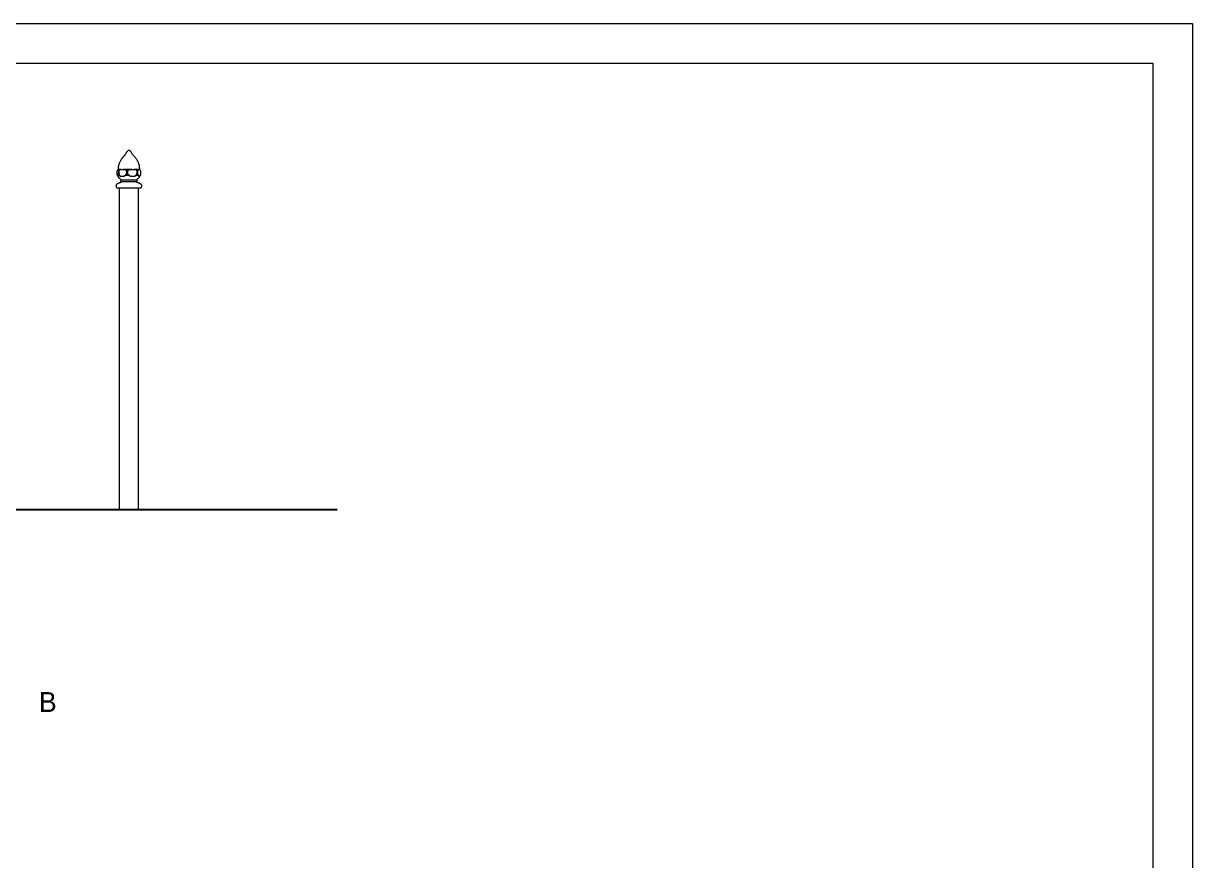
# Model space of a CAD drawing. Header units: millimetres. Extents: x -3033 to 2907, y -1646 to 2554.
# Drawn here: x -25 to 2907, y 454 to 2554 of the extents above; entities that cross this region are included whole.
import ezdxf

# ---------------------------------------------------------------- set-up
doc = ezdxf.new("R2010")
doc.units = ezdxf.units.MM
doc.layers.add('tabelka', color=155, linetype='Continuous')

msp = doc.modelspace()

# ---------------------------------------------------------------- linework, layer by layer
at = {"color": 7, "linetype": 'Continuous', "lineweight": 15}
for p, q in [((239.66, 2234.9), (239.3, 2234.9)), ((212.05, 2186.34), (212.06, 2186.35)), ((212.37, 2170.55), (212.29, 2170.63)), ((212.49, 2187.24), (212.49, 2187.2)), ((220.4, 2187.24), (212.49, 2187.24)), ((216.26, 2171.96), (212.9, 2171.96)), ((215.37, 2174.49), (216.28, 2172.57)), ((246.47, 2187.24), (224.96, 2187.24)), ((239.78, 2171.96), (230.28, 2171.96)), ((265.56, 2187.24), (251.93, 2187.24)), ((263.01, 2171.96), (256.86, 2171.96)), ((266.48, 2187.24), (266.45, 2187.24)), ((266.48, 2187.2), (266.48, 2187.24)), ((266.6, 2170.56), (266.68, 2170.63)), ((210.8, 2141.13), (268.16, 2141.13)), ((215.33, 2141.13), (215.33, 1334.9)), ((259, 2156.1), (219.97, 2156.1)), ((220.14, 2161.77), (258.83, 2161.77)), ((263.63, 1334.9), (263.63, 2141.13)), ((215.33, 1334.9), (263.63, 1334.9))]:
    msp.add_line(p, q, dxfattribs=at)
msp.add_line((-2776.57, 1334.9), (761.32, 1334.9))
at = {"color": 7, "linetype": 'Continuous', "lineweight": 15, "flags": 128}
msp.add_lwpolyline([(266.9, 2186.35), (266.84, 2186.39), (265.82, 2186.3), (264.27, 2186.17), (263.65, 2186.18), (262.96, 2186.12), (262.32, 2185.73), (261.69, 2184.97), (260.99, 2183.55), (260.71, 2182.25), (260.69, 2181.83), (260.72, 2180.09), (260.95, 2178.36), (261.41, 2176.63), (262.07, 2175.02), (263.53, 2172.57), (263.53, 2172.57)], dxfattribs=at)
at = {"color": 7, "linetype": 'Continuous', "lineweight": 15}
for points, knots in [([(239.3, 2234.9), (239, 2234.88), (238.34, 2234.85), (237.05, 2234.47), (235.58, 2233.57), (234.23, 2232.1), (232.6, 2229.56), (231.16, 2225.72), (227.51, 2222.01), (224.09, 2218.12), (220.5, 2213.47), (217.2, 2207.85), (214.69, 2202.04), (213.21, 2196.7), (212.44, 2191.99), (212.47, 2188.81), (212.49, 2187.22)], [0, 0, 0, 0, 0.01613, 0.0346027, 0.0701413, 0.1049747, 0.138907, 0.228254, 0.3172081, 0.4086355, 0.5014657, 0.6254987, 0.7500434, 0.833081, 0.9162226, 1, 1, 1, 1]), ([(266.48, 2187.22), (266.49, 2188.81), (266.53, 2191.99), (265.76, 2196.7), (264.27, 2202.04), (261.76, 2207.85), (258.63, 2213.15), (255.55, 2217.32), (252.76, 2220.46), (250.05, 2223.51), (247.37, 2226.65), (246.21, 2229.83), (244.74, 2232.1), (243.38, 2233.57), (241.92, 2234.47), (240.63, 2234.85), (239.97, 2234.88), (239.66, 2234.9)], [0, 0, 0, 0, 0.0837802, 0.1669247, 0.2499652, 0.3745142, 0.4985514, 0.5728574, 0.6465308, 0.7192685, 0.7881511, 0.8610882, 0.8950217, 0.9298563, 0.9653961, 0.9838695, 1, 1, 1, 1]), ([(212.06, 2186.35), (211.91, 2186.29), (211.38, 2186.1), (210.45, 2185.25), (209.52, 2183.6), (209.26, 2181.88), (209.21, 2180.64), (209.23, 2180.09), (209.26, 2179.75), (209.29, 2179.54), (209.3, 2179.34), (209.31, 2179.12), (209.31, 2178.76), (209.28, 2177.83), (209.25, 2176.63), (209.45, 2174.9), (209.99, 2173.28), (211.01, 2171.75), (211.95, 2170.94), (212.39, 2170.57)], [0, 0, 0, 0, 0.0275651, 0.0921094, 0.1990734, 0.3328727, 0.3718936, 0.403555, 0.4321987, 0.44554, 0.4575957, 0.4695045, 0.4825376, 0.5162223, 0.6269819, 0.7039277, 0.796503, 0.9044136, 1, 1, 1, 1]), ([(212.52, 2172.57), (212.68, 2173.1), (212.96, 2174.02), (213.33, 2175.64), (213.7, 2177.61), (213.89, 2179.89), (213.95, 2181.91), (213.77, 2183.43), (213.45, 2184.64), (213.02, 2185.72), (212.57, 2186.33), (212.17, 2186.21), (211.91, 2186.29), (212, 2186.32), (212.05, 2186.34)], [0, 0, 0, 0, 0.1072256, 0.185591, 0.2663889, 0.3928924, 0.4784048, 0.5198617, 0.5899395, 0.6568675, 0.7180734, 0.8127893, 0.9086318, 1, 1, 1, 1]), ([(212.47, 2187.2), (212.47, 2187.16), (212.5, 2186.96), (212.33, 2186.63), (212.12, 2186.43), (212.05, 2186.39), (212.02, 2186.38)], [0, 0, 0, 0, 0.1013406, 0.5030128, 0.8453471, 1, 1, 1, 1]), ([(212.29, 2170.63), (212.21, 2170.66), (212.03, 2170.75), (212.07, 2171.48), (212.4, 2172.28), (212.52, 2172.57)], [0, 0, 0, 0, 0.3115701, 0.7474399, 1, 1, 1, 1]), ([(212.22, 2170.56), (212.31, 2170.48), (212.51, 2170.31), (212.52, 2170.19), (212.53, 2170.13)], [0, 0, 0, 0, 0.479997, 1, 1, 1, 1]), ([(212.9, 2171.96), (212.8, 2171.65), (212.53, 2170.8), (212.48, 2170.2), (212.55, 2170.15), (212.56, 2170.15)], [0, 0, 0, 0, 0.3402845, 0.92638, 1, 1, 1, 1]), ([(212.56, 2170.15), (212.56, 2170.1), (212.57, 2169.44), (213.19, 2168.28), (214.21, 2166.85), (215.44, 2165.67), (216.66, 2164.61), (217.88, 2163.57), (219.05, 2162.63), (219.81, 2162.02), (220.16, 2161.74)], [0, 0, 0, 0, 0.0110077, 0.1710032, 0.3235692, 0.4707164, 0.6099644, 0.7456783, 0.8837413, 1, 1, 1, 1]), ([(215.15, 2185.81), (215.12, 2185.78), (214.94, 2185.61), (214.76, 2185.26), (214.53, 2184.72), (214.38, 2183.99), (214.26, 2182.64), (214.21, 2181.02), (214.27, 2179.16), (214.51, 2177.21), (215.04, 2175.34), (215.53, 2173.91), (215.86, 2173.34), (215.92, 2173.25)], [0, 0, 0, 0, 0.009709, 0.0568409, 0.0883469, 0.1441386, 0.23371, 0.3986419, 0.5184202, 0.6573415, 0.8502083, 0.9747934, 1, 1, 1, 1]), ([(216.32, 2172), (215.87, 2172.85), (215.18, 2174.15), (214.63, 2176.35), (214.38, 2177.85), (214.33, 2178.8), (214.31, 2179.09)], [0, 0, 0, 0, 0.4338913, 0.6666778, 0.8992576, 1, 1, 1, 1]), ([(214.64, 2184.97), (214.67, 2185.12), (214.79, 2185.69), (215.18, 2186.43), (215.79, 2186.96), (216.49, 2187.02), (217.87, 2187), (219.29, 2187.14), (220.4, 2187.24)], [0, 0, 0, 0, 0.0452889, 0.1776891, 0.308793, 0.4300594, 0.551968, 1, 1, 1, 1]), ([(215.6, 2186.13), (215.59, 2186.13), (215.42, 2186.11), (215.28, 2185.95), (215.16, 2185.8)], [0, 0, 0, 0, 0.0683061, 1, 1, 1, 1]), ([(229.67, 2172.57), (230.31, 2173.1), (231.41, 2174.02), (232.72, 2175.64), (233.85, 2177.61), (234.39, 2179.89), (234.48, 2181.91), (234.1, 2183.43), (233.32, 2184.64), (232.16, 2185.72), (230.52, 2186.33), (228.61, 2186.21), (225.88, 2186.31), (222.61, 2186.43), (219.37, 2186.34), (217.33, 2186.14), (216.18, 2186.2), (215.79, 2186.15), (215.6, 2186.13)], [0, 0, 0, 0, 0.0681681, 0.1179885, 0.1693553, 0.2497792, 0.3041433, 0.3304992, 0.3750508, 0.4176, 0.4565113, 0.5167264, 0.5776577, 0.6982887, 0.8232937, 0.9318973, 0.9668641, 1, 1, 1, 1]), ([(216.26, 2171.96), (216.26, 2171.96), (216.28, 2171.96), (216.3, 2171.97), (216.31, 2171.99), (216.32, 2172)], [0, 0, 0, 0, 0.384299, 0.772566, 1, 1, 1, 1]), ([(230.28, 2171.96), (229.81, 2171.64), (228.54, 2170.78), (226.3, 2170.04), (223.72, 2169.92), (221.14, 2170), (218.92, 2169.97), (217.14, 2170.77), (216.51, 2171.63), (216.26, 2171.96)], [0, 0, 0, 0, 0.0902791, 0.2457731, 0.4060395, 0.5665975, 0.7577131, 0.9051163, 1, 1, 1, 1]), ([(216.28, 2172.57), (216.45, 2172.23), (216.63, 2171.86), (216.98, 2171.67), (217, 2171.66)], [0, 0, 0, 0, 0.9523945, 1, 1, 1, 1]), ([(216.32, 2172), (216.34, 2172.09), (216.39, 2172.28), (216.34, 2172.46), (216.29, 2172.55), (216.28, 2172.57), (216.28, 2172.57)], [0, 0, 0, 0, 0.45214989, 0.87950633, 0.97400121, 1, 1, 1, 1]), ([(217, 2171.66), (217.47, 2171.34), (218.63, 2170.56), (220.99, 2170.49), (223.49, 2170.5), (225.92, 2170.66), (228.04, 2171.47), (229.23, 2172.28), (229.67, 2172.57)], [0, 0, 0, 0, 0.1521779, 0.3697792, 0.5526061, 0.7375669, 0.9037228, 1, 1, 1, 1]), ([(220.4, 2187.24), (220.85, 2187.25), (222.21, 2187.28), (223.79, 2187.25), (224.9, 2187.24), (224.96, 2187.24)], [0, 0, 0, 0, 0.321818, 0.9667092, 1, 1, 1, 1]), ([(224.96, 2187.24), (225.58, 2187.21), (226.85, 2187.15), (228.89, 2187.16), (230.81, 2187.08), (232.04, 2186.61), (232.99, 2185.96), (233.86, 2185.02), (234.65, 2183.45), (234.82, 2181.78), (234.79, 2180.2), (234.59, 2178.63), (234.04, 2177), (233.19, 2175.36), (231.87, 2173.63), (230.79, 2172.59), (230.17, 2172)], [0, 0, 0, 0, 0.0870433, 0.1786137, 0.2696718, 0.3321298, 0.3387266, 0.4109975, 0.4841695, 0.5466857, 0.6098615, 0.6731255, 0.7365867, 0.8154058, 0.8943407, 1, 1, 1, 1]), ([(230.17, 2172), (230.11, 2172.08), (229.98, 2172.25), (229.81, 2172.44), (229.71, 2172.54), (229.68, 2172.57), (229.67, 2172.57)], [0, 0, 0, 0, 0.3849632, 0.81251, 0.9740089, 1, 1, 1, 1]), ([(230.17, 2172), (230.18, 2171.99), (230.19, 2171.98), (230.23, 2171.96), (230.26, 2171.96), (230.28, 2171.96)], [0, 0, 0, 0, 0.2254476, 0.5236629, 1, 1, 1, 1]), ([(239.9, 2172), (238.98, 2172.85), (237.57, 2174.14), (236.17, 2176.33), (235.46, 2178.13), (235.09, 2180), (235.13, 2181.86), (235.35, 2183.78), (236.3, 2185.33), (237.5, 2186.44), (238.86, 2186.96), (240.25, 2187), (242.79, 2187.02), (244.86, 2187.14), (246.47, 2187.24)], [0, 0, 0, 0, 0.1447984, 0.2210891, 0.3001189, 0.3692802, 0.4409279, 0.5155882, 0.590498, 0.6472924, 0.7035307, 0.7553557, 0.8078122, 1, 1, 1, 1]), ([(256.63, 2172.57), (257.11, 2173.1), (257.93, 2174.02), (258.88, 2175.64), (259.63, 2177.61), (259.98, 2179.89), (260.01, 2181.91), (259.81, 2183.43), (259.36, 2184.64), (258.63, 2185.72), (257.43, 2186.33), (255.93, 2186.21), (253.49, 2186.31), (250.11, 2186.44), (245.89, 2186.33), (242.56, 2186.16), (240.35, 2186.18), (239.07, 2186.2), (237.85, 2185.79), (236.76, 2184.9), (235.91, 2183.71), (235.53, 2182.56), (235.51, 2181.39), (235.48, 2180.08), (235.85, 2178.31), (236.58, 2176.58), (237.97, 2174.52), (239.4, 2173.34), (240.33, 2172.57)], [0, 0, 0, 0, 0.0468209, 0.0810397, 0.1163207, 0.1715594, 0.2088991, 0.2270015, 0.2576015, 0.2868262, 0.3135522, 0.3549106, 0.396761, 0.4796157, 0.5654746, 0.6400684, 0.6640851, 0.6881824, 0.7103895, 0.7335412, 0.7657942, 0.7909438, 0.7987105, 0.8306793, 0.8633302, 0.8978922, 0.9338113, 1, 1, 1, 1]), ([(239.78, 2171.96), (239.8, 2171.96), (239.83, 2171.96), (239.87, 2171.97), (239.89, 2171.99), (239.9, 2172)], [0, 0, 0, 0, 0.384299, 0.772566, 1, 1, 1, 1]), ([(256.86, 2171.96), (256.49, 2171.64), (255.5, 2170.78), (253.28, 2170.02), (250.55, 2169.98), (247.46, 2169.98), (244.32, 2169.97), (241.61, 2170.77), (240.3, 2171.63), (239.78, 2171.96)], [0, 0, 0, 0, 0.0902862, 0.2457924, 0.4049086, 0.5665635, 0.7576941, 0.9051088, 1, 1, 1, 1]), ([(239.9, 2172), (239.97, 2172.09), (240.11, 2172.28), (240.25, 2172.46), (240.31, 2172.55), (240.32, 2172.57), (240.33, 2172.57)], [0, 0, 0, 0, 0.4521499, 0.8795063, 0.9740012, 1, 1, 1, 1]), ([(240.33, 2172.57), (240.8, 2172.26), (242.01, 2171.47), (244.56, 2170.61), (247.55, 2170.48), (250.62, 2170.5), (253.35, 2170.66), (255.45, 2171.47), (256.32, 2172.28), (256.63, 2172.57)], [0, 0, 0, 0, 0.0916006, 0.2337209, 0.4303934, 0.5956361, 0.7628076, 0.9129827, 1, 1, 1, 1]), ([(246.47, 2187.24), (247.08, 2187.25), (248.89, 2187.28), (250.69, 2187.25), (251.87, 2187.24), (251.93, 2187.24)], [0, 0, 0, 0, 0.321818, 0.9667092, 1, 1, 1, 1]), ([(251.93, 2187.24), (252.56, 2187.21), (253.87, 2187.15), (255.71, 2187.16), (257.31, 2187.08), (258.24, 2186.61), (258.93, 2185.96), (259.54, 2185.02), (260.07, 2183.45), (260.18, 2181.78), (260.16, 2180.2), (260.03, 2178.63), (259.66, 2177), (259.07, 2175.36), (258.12, 2173.63), (257.26, 2172.59), (256.77, 2172)], [0, 0, 0, 0, 0.0870433, 0.1786137, 0.2696718, 0.3321298, 0.3387266, 0.4109975, 0.4841695, 0.5466857, 0.6098615, 0.6731255, 0.7365867, 0.8154058, 0.8943407, 1, 1, 1, 1]), ([(256.77, 2172), (256.73, 2172.08), (256.64, 2172.25), (256.61, 2172.44), (256.63, 2172.54), (256.63, 2172.57), (256.63, 2172.57)], [0, 0, 0, 0, 0.38496319, 0.81251001, 0.97400895, 1, 1, 1, 1]), ([(256.77, 2172), (256.77, 2171.99), (256.79, 2171.98), (256.82, 2171.96), (256.84, 2171.96), (256.86, 2171.96)], [0, 0, 0, 0, 0.2254476, 0.5236629, 1, 1, 1, 1]), ([(258.8, 2161.74), (259.29, 2162.13), (260.33, 2162.96), (261.9, 2164.26), (263.4, 2165.55), (264.75, 2166.85), (265.77, 2168.28), (266.39, 2169.44), (266.41, 2170.1), (266.41, 2170.15)], [0, 0, 0, 0, 0.1628445, 0.3447556, 0.5292817, 0.6764295, 0.8289961, 0.9889922, 1, 1, 1, 1]), ([(263.07, 2172), (262.59, 2172.85), (261.86, 2174.15), (261.03, 2176.34), (260.57, 2178.15), (260.4, 2180.02), (260.37, 2181.87), (260.53, 2183.78), (261.11, 2185.33), (261.81, 2186.44), (262.55, 2186.96), (263.24, 2187.02), (264.41, 2187), (265.05, 2187.14), (265.56, 2187.24)], [0, 0, 0, 0, 0.1448323, 0.222536, 0.3001708, 0.3702731, 0.4407663, 0.515444, 0.5903714, 0.647179, 0.7034305, 0.7554611, 0.8077673, 1, 1, 1, 1]), ([(263.01, 2171.96), (263.02, 2171.96), (263.03, 2171.96), (263.05, 2171.97), (263.06, 2171.99), (263.07, 2172)], [0, 0, 0, 0, 0.384299, 0.772566, 1, 1, 1, 1]), ([(266.41, 2170.15), (266.38, 2170.08), (266.31, 2169.94), (265.79, 2169.99), (264.88, 2169.97), (263.95, 2170.77), (263.28, 2171.63), (263.01, 2171.96)], [0, 0, 0, 0, 0.189993, 0.4100291, 0.670186, 0.8708392, 1, 1, 1, 1]), ([(263.07, 2172), (263.11, 2172.09), (263.2, 2172.28), (263.39, 2172.46), (263.5, 2172.55), (263.52, 2172.57), (263.53, 2172.57)], [0, 0, 0, 0, 0.4521499, 0.8795063, 0.9740012, 1, 1, 1, 1]), ([(263.53, 2172.57), (263.8, 2172.26), (264.5, 2171.47), (265.38, 2170.6), (266.04, 2170.51), (266.49, 2170.44), (266.59, 2170.55), (266.6, 2170.56)], [0, 0, 0, 0, 0.1489412, 0.3800265, 0.699813, 0.9684951, 1, 1, 1, 1]), ([(265.56, 2187.24), (265.71, 2187.25), (266.16, 2187.28), (266.38, 2187.25), (266.45, 2187.24), (266.45, 2187.24)], [0, 0, 0, 0, 0.321818, 0.9667092, 1, 1, 1, 1]), ([(266.43, 2170.14), (266.43, 2170.14), (266.43, 2170.16), (266.53, 2170.45), (266.69, 2170.53), (266.73, 2170.55)], [0, 0, 0, 0, 0.1932139, 0.8056895, 1, 1, 1, 1]), ([(266.95, 2186.38), (266.89, 2186.41), (266.75, 2186.49), (266.5, 2186.82), (266.5, 2187.09), (266.5, 2187.21)], [0, 0, 0, 0, 0.33824043, 0.73043995, 1, 1, 1, 1]), ([(266.6, 2170.56), (266.96, 2170.86), (267.74, 2171.5), (268.69, 2172.64), (269.29, 2173.92), (269.59, 2175.35), (269.69, 2176.67), (269.7, 2178.01), (269.71, 2179.17), (269.77, 2180.19), (269.73, 2181.29), (269.62, 2182.34), (269.35, 2183.52), (268.86, 2184.73), (268.04, 2185.71), (267.31, 2186.24), (266.97, 2186.36), (266.91, 2186.38)], [0, 0, 0, 0, 0.0812572, 0.1750909, 0.2521712, 0.3147664, 0.4133548, 0.4842827, 0.5424132, 0.6067359, 0.6521269, 0.7252888, 0.7811187, 0.8524714, 0.9399737, 0.9902191, 1, 1, 1, 1]), ([(219.95, 2156.28), (219.95, 2155.98), (219.96, 2155.27), (218.66, 2154.77), (217.39, 2154.22), (215.79, 2153.69), (214.2, 2153.14), (212.59, 2152.5), (211.05, 2151.73), (209.61, 2150.82), (208.32, 2149.69), (207.37, 2148.16), (206.99, 2146.37), (207.17, 2144.53), (207.78, 2143.09), (208.58, 2142.11), (209.37, 2141.51), (210.24, 2141.17), (210.84, 2141.13), (211.09, 2141.12)], [0, 0, 0, 0, 0.0340429, 0.0799265, 0.1452515, 0.2119277, 0.2806696, 0.3506944, 0.4226362, 0.4883889, 0.5572643, 0.6293394, 0.7024175, 0.7758733, 0.8504248, 0.8887526, 0.9282703, 0.9696179, 1, 1, 1, 1]), ([(220.14, 2161.77), (219.91, 2161.62), (219.47, 2161.34), (218.96, 2160.51), (218.7, 2159.61), (218.57, 2158.65), (218.66, 2157.79), (218.93, 2157.01), (219.41, 2156.4), (219.79, 2156.2), (219.97, 2156.1)], [0, 0, 0, 0, 0.1190979, 0.2316347, 0.4266759, 0.5390275, 0.6646035, 0.8081978, 0.9085122, 1, 1, 1, 1]), ([(259, 2156.1), (259.23, 2156.23), (259.72, 2156.51), (260.12, 2157.23), (260.33, 2157.96), (260.4, 2158.94), (260.19, 2159.98), (259.8, 2160.88), (259.36, 2161.45), (259.01, 2161.66), (258.83, 2161.77)], [0, 0, 0, 0, 0.12077474, 0.2467943, 0.35322643, 0.46436041, 0.68371766, 0.81936305, 0.9053764, 1, 1, 1, 1]), ([(267.88, 2141.12), (268.13, 2141.13), (268.72, 2141.17), (269.59, 2141.51), (270.38, 2142.11), (271.18, 2143.09), (271.79, 2144.53), (271.97, 2146.37), (271.6, 2148.16), (270.64, 2149.69), (269.35, 2150.82), (267.91, 2151.73), (266.38, 2152.5), (264.76, 2153.14), (263.17, 2153.69), (261.58, 2154.22), (260.3, 2154.77), (259.01, 2155.27), (259.01, 2155.98), (259.02, 2156.28)], [0, 0, 0, 0, 0.0303821, 0.0717297, 0.1112474, 0.1495752, 0.2241267, 0.2975825, 0.3706606, 0.4427357, 0.5116111, 0.5773638, 0.6493056, 0.7193304, 0.7880723, 0.8547485, 0.9200735, 0.9659571, 1, 1, 1, 1])]:
    msp.add_open_spline(points, degree=3, knots=knots, dxfattribs=at)
at = {"layer": 'tabelka', "lineweight": 5}
for points in [[(-3032.96, 2553.89), (2907.04, 2553.89), (2907.04, -1646.11), (-3032.96, -1646.11)], [(-2932.96, 2453.89), (2807.04, 2453.89), (2807.04, -1546.11), (-2932.96, -1546.11)]]:
    msp.add_lwpolyline(points, close=True, dxfattribs=at)

# ---------------------------------------------------------------- texts
at = {"insert": (13.72, 876.78), "char_height": 50, "attachment_point": 1}
msp.add_mtext_dynamic_manual_height_columns('B', width=435.0554, gutter_width=12.5, heights=[0], dxfattribs=at)

doc.saveas('drawing.dxf')
